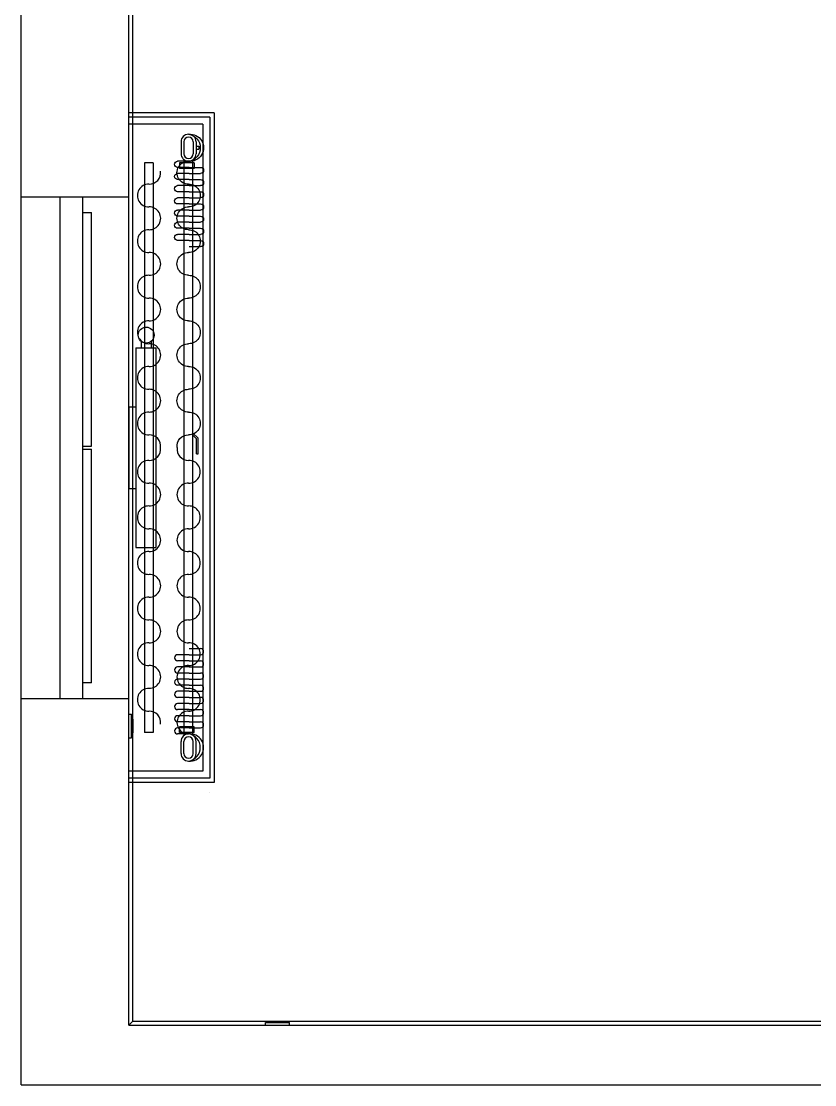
# Model space of a CAD drawing. Header units: millimetres. Extents: x 863 to 5283, y 810 to 2397.
# Drawn here: x 2567.9 to 2846.5, y 1217.1 to 1590.4 of the extents above; entities that cross this region are included whole.
import ezdxf

# ---------------------------------------------------------------- set-up
doc = ezdxf.new("R2010")
doc.units = ezdxf.units.MM
for name, color, linetype in [('Elektryka - obudowy', 253, 'Continuous'), ('Grzejniki', 12, 'Continuous'), ('Listwy', 9, 'Continuous'), ('Okna', 7, 'Continuous'), ('Zasłony', 9, 'Continuous'), ('Ściany', 7, 'Continuous')]:
    doc.layers.add(name, color=color, linetype=linetype)

# ---------------------------------------------------------------- blocks, each defined once
blk = doc.blocks.new('Z$W@#24221')
for p, q in [((0, 0), (0, 176)), ((8, 0), (8, 176)), ((8, 170.5), (11, 170.5)), ((11, 88.5), (11, 170.5)), ((8, 88.5), (11, 88.5)), ((8, 87.5), (11, 87.5)), ((11, 5.5), (11, 87.5)), ((11, 5.5), (8, 5.5))]:
    blk.add_line(p, q)
blk = doc.blocks.new('Z$W@#18588')
for p, q in [((0, 176), (8, 176)), ((0, 0), (8, 0))]:
    blk.add_line(p, q)
blk.add_blockref('Z$W@#24221', (0, 0))
blk = doc.blocks.new('Z$W@#19311')
for p, q in [((0, 1), (0, 0.1)), ((0, 1), (8.4, 1)), ((0, 0.1), (8.4, 0.1)), ((1.95, 0.1), (1.95, 0)), ((1.95, 0), (6.45, 0)), ((6.45, 0.1), (6.45, 0)), ((8.4, 1), (8.4, 0.1))]:
    blk.add_line(p, q)
blk = doc.blocks.new('Z$W@#32459')
for p, q in [((2.65, 6.3), (6.85, 6.3)), ((2.65, 5.3), (6.85, 5.3)), ((9.03, 5.15), (210.97, 5.15)), ((10, 1.75), (10, 6.85)), ((10, 6.85), (12, 6.85)), ((12, 1.75), (12, 6.85)), ((208, 1.75), (208, 6.85)), ((210, 6.85), (208, 6.85)), ((210, 1.75), (210, 6.85)), ((217.35, 6.3), (213.15, 6.3)), ((217.35, 5.3), (213.15, 5.3)), ((2.65, 2), (6.85, 2)), ((2.65, 1), (6.85, 1)), ((9.03, 2.15), (210.97, 2.15)), ((10, 1.75), (12, 1.75)), ((107.85, 0.85), (113.12, 0.85)), ((107.85, 0.85), (107.85, 0.35)), ((107.85, 0.35), (113.33, 0.35)), ((113.12, 0.85), (114.42, 2.15)), ((113.33, 0.35), (115.13, 2.15)), ((210, 1.75), (208, 1.75)), ((217.35, 2), (213.15, 2)), ((217.35, 1), (213.15, 1)), ((214.75, 1), (214.75, 0)), ((215.75, 0), (214.75, 0)), ((215.75, 1), (215.75, 0))]:
    blk.add_line(p, q)
for centre, radius, start, end in [((2.65, 3.65), 2.65, 90, 270), ((2.65, 3.65), 1.65, 90, 270), ((6.85, 3.65), 2.65, 270, 90), ((6.85, 3.65), 1.65, 270, 90), ((213.15, 3.65), 2.65, 90, 270), ((213.15, 3.65), 1.65, 90, 270), ((217.35, 3.65), 2.65, 270, 90), ((217.35, 3.65), 1.65, 270, 90)]:
    blk.add_arc(centre, radius, start, end)
blk = doc.blocks.new('Z$W@#17954')
for centre, radius, start, end in [((13.52, 4.19), 4, 358.6686, 181.3314), ((29.52, 4.19), 4, 358.6686, 181.3314), ((45.52, 4.19), 4, 358.6686, 181.3314), ((61.52, 4.19), 4, 358.6686, 181.3314), ((77.52, 4.19), 4, 358.6686, 181.3314), ((93.52, 4.19), 4, 358.6686, 181.3314), ((109.52, 4.19), 4, 83.1113, 181.3314), ((4.76, 4.81), 4.81, 188.597, 351.403), ((21.52, 4), 4, 178.6686, 1.3314), ((37.52, 4), 4, 178.6686, 1.3314), ((53.52, 4), 4, 178.6686, 1.3314), ((69.52, 4), 4, 178.6686, 1.3314), ((85.52, 4), 4, 178.6686, 1.3314), ((101.52, 4), 4, 178.6686, 1.3314)]:
    blk.add_arc(centre, radius, start, end)
blk = doc.blocks.new('Z$W@#15701')
for p, q in [((8.29, 13.15), (8.29, 17.18)), ((10.43, 13.15), (10.43, 17.18)), ((12.57, 13.15), (12.57, 17.18)), ((14.71, 13.15), (14.71, 17.18)), ((16.85, 13.15), (16.85, 17.18)), ((18.99, 13.15), (18.99, 17.18)), ((21.13, 13.15), (21.13, 17.18)), ((23.27, 13.15), (23.27, 17.18)), ((25.41, 13.15), (25.41, 17.18)), ((27.55, 13.15), (27.55, 17.18)), ((29.69, 13.15), (29.69, 17.18)), ((31.83, 13.15), (31.83, 17.18)), ((33.97, 13.15), (33.97, 17.18)), ((36.11, 13.15), (36.11, 17.18)), ((10.43, 13.15), (10.43, 9.12)), ((12.57, 13.15), (12.57, 9.12)), ((14.71, 13.15), (14.71, 9.12)), ((16.85, 13.15), (16.85, 9.12)), ((18.99, 13.15), (18.99, 9.12)), ((21.13, 13.15), (21.13, 9.12)), ((23.27, 13.15), (23.27, 9.12)), ((25.41, 13.15), (25.41, 9.12)), ((27.55, 13.15), (27.55, 9.12)), ((29.69, 13.15), (29.69, 9.12)), ((31.83, 13.15), (31.83, 9.12)), ((33.97, 13.15), (33.97, 9.12)), ((36.11, 13.15), (36.11, 9.12)), ((38.25, 13.15), (38.25, 9.12))]:
    blk.add_line(p, q)
for centre, radius, start, end in [((9.36, 17.18), 1.07, 0, 180), ((13.64, 17.18), 1.07, 0, 180), ((17.92, 17.18), 1.07, 0, 180), ((22.2, 17.18), 1.07, 0, 180), ((26.48, 17.18), 1.07, 0, 180), ((30.76, 17.18), 1.07, 0, 180), ((35.04, 17.18), 1.07, 0, 180), ((3.56, 12.83), 4.78, 174.2123, 5.7877), ((11.5, 9.12), 1.07, 180, 0), ((15.78, 9.12), 1.07, 180, 0), ((20.06, 9.12), 1.07, 180, 0), ((24.34, 9.12), 1.07, 180, 0), ((28.62, 9.12), 1.07, 180, 0), ((32.9, 9.12), 1.07, 180, 0), ((37.18, 9.12), 1.07, 180, 0)]:
    blk.add_arc(centre, radius, start, end)
blk = doc.blocks.new('Z$W@#593')
for name, p in [('Z$W@#15701', (1.23, -8.05)), ('Z$W@#17954', (0.02, 1.17)), ('Z$W@#32459', (0.02, 1.62))]:
    blk.add_blockref(name, p)
at = {"xscale": -0.9999999999999996}
for name, p in [('Z$W@#17954', (220.02, 1.17)), ('Z$W@#15701', (218.82, -8.05))]:
    blk.add_blockref(name, p, dxfattribs=at)
blk = doc.blocks.new('Z$W@#21699')
for p, q in [((0, 5.5), (200, 5.5)), ((0, 5.5), (0, 2.5)), ((200, 5.5), (200, 2.5)), ((0, 2.5), (200, 2.5))]:
    blk.add_line(p, q)
for centre, start, end in [((3.52, 4.19), 358.6686, 97.4535), ((19.52, 4.19), 358.6686, 181.3314), ((35.52, 4.19), 358.6686, 181.3314), ((51.52, 4.19), 358.6686, 181.3314), ((67.52, 4.19), 358.6686, 181.3314), ((83.52, 4.19), 358.6686, 181.3314), ((99.52, 4.19), 83.1113, 181.3314), ((100.48, 4.19), 358.6686, 96.8887), ((116.48, 4.19), 358.6686, 181.3314), ((132.48, 4.19), 358.6686, 181.3314), ((148.48, 4.19), 358.6686, 181.3314), ((164.48, 4.19), 358.6686, 181.3314), ((180.48, 4.19), 358.6686, 181.3314), ((196.48, 4.19), 82.5465, 181.3314), ((11.52, 4), 178.6686, 1.3314), ((27.52, 4), 178.6686, 1.3314), ((43.52, 4), 178.6686, 1.3314), ((59.52, 4), 178.6686, 1.3314), ((75.52, 4), 178.6686, 1.3314), ((91.52, 4), 178.6686, 1.3314), ((108.48, 4), 178.6686, 1.3314), ((124.48, 4), 178.6686, 1.3314), ((140.48, 4), 178.6686, 1.3314), ((156.48, 4), 178.6686, 1.3314), ((172.48, 4), 178.6686, 1.3314), ((188.48, 4), 178.6686, 1.3314)]:
    blk.add_arc(centre, 4, start, end)
blk = doc.blocks.new('Z$W@#6511')
for p, q in [((4.3, 72.36), (4.3, 70)), ((7.9, 72.36), (7.9, 70)), ((2.5, 70), (2.5, 0)), ((2.5, 70), (9.5, 70)), ((9.5, 70), (9.5, 0)), ((0, 49.3), (2.5, 49.3)), ((0, 49.3), (0, 20.7)), ((0, 20.7), (2.5, 20.7)), ((2.5, 0), (9.5, 0)), ((2.5, 0), (9.5, 0))]:
    blk.add_line(p, q)
blk.add_circle((6.1, 74.5), 2.8)
blk = doc.blocks.new('Z$W@#6466')
for p, q in [((0, 1.5), (0, 0.6)), ((0, 1.5), (8.4, 1.5)), ((0, 0.6), (8.4, 0.6)), ((1.75, 0.6), (1.75, 0)), ((1.75, 0), (6.65, 0)), ((6.65, 0.6), (6.65, 0)), ((8.4, 1.5), (8.4, 0.6))]:
    blk.add_line(p, q)

msp = doc.modelspace()

# ---------------------------------------------------------------- linework, layer by layer
at = {"layer": 'Listwy'}
for q in [(2607.06, 1617.817), (2605.66, 1238.017), (2924.26, 1239.417)]:
    msp.add_line((2607.06, 1239.417), q, dxfattribs=at)
at = {"layer": 'Ściany'}
for p, q in [((2567.91, 1217.117), (2567.91, 1983.017)), ((2605.66, 1238.017), (2605.66, 1619.217)), ((2635.66, 1558.217), (2605.66, 1558.217)), ((2634.16, 1556.717), (2605.66, 1556.717)), ((2634.16, 1556.717), (2634.16, 1324.717)), ((2635.66, 1558.217), (2635.66, 1323.217)), ((2631.66, 1554.217), (2605.66, 1554.217)), ((2631.66, 1554.217), (2631.66, 1327.217)), ((2567.91, 1528.717), (2605.66, 1528.717)), ((2567.91, 1352.717), (2605.66, 1352.717)), ((2631.66, 1327.217), (2605.66, 1327.217)), ((2634.16, 1324.717), (2605.66, 1324.717)), ((2635.66, 1323.217), (2605.66, 1323.217)), ((2634.16, 1319.717), (2634.16, 1319.673)), ((2605.66, 1238.017), (2925.66, 1238.017)), ((2567.91, 1217.117), (3205.11, 1217.117))]:
    msp.add_line(p, q, dxfattribs=at)

# ---------------------------------------------------------------- block references
at = {"layer": 'Elektryka - obudowy', "rotation": 90}
msp.add_blockref('Z$W@#6466', (2607.16, 1338.817), dxfattribs=at)
at = {"layer": 'Elektryka - obudowy', "xscale": -1, "rotation": -180}
msp.add_blockref('Z$W@#19311', (2653.66, 1239.017), dxfattribs=at)
at = {"layer": 'Grzejniki'}
msp.add_blockref('Z$W@#6511', (2605.66, 1405.717), dxfattribs=at)
at = {"layer": 'Okna'}
msp.add_blockref('Z$W@#18588', (2581.535, 1352.717), dxfattribs=at)
at = {"layer": 'Zasłony'}
for name, p, rotation in [('Z$W@#593', (2631.926, 1330.693), 90), ('Z$W@#21699', (2608.66, 1540.717), -90.00000000000001)]:
    msp.add_blockref(name, p, dxfattribs=dict(at, rotation=rotation))

doc.saveas('drawing.dxf')
